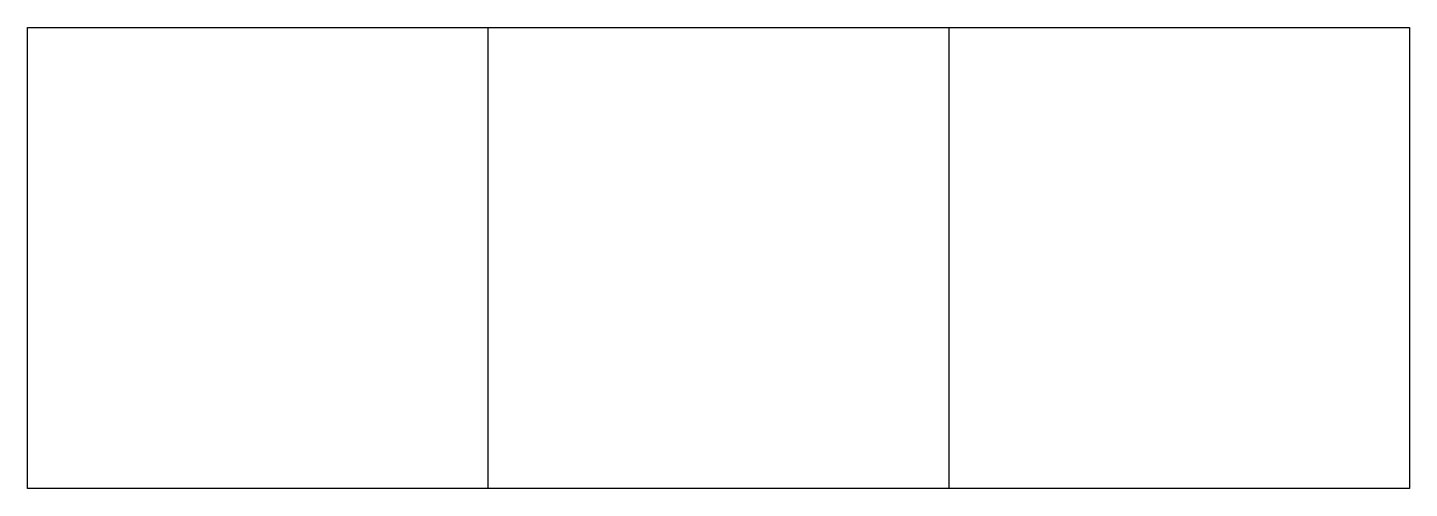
# Model space of a CAD drawing. Extents: x 713.2 to 743.2, y 131.9 to 141.9.
import ezdxf

# ---------------------------------------------------------------- set-up
doc = ezdxf.new("R2010")
doc.units = 0
doc.header["$LTSCALE"] = 5
doc.header["$MEASUREMENT"] = 0
doc.layers.add('11', color=1, linetype='CONTINUOUS')

msp = doc.modelspace()

# ---------------------------------------------------------------- linework, layer by layer
at = {"layer": '11'}
for p, q in [((713.222, 131.929), (713.222, 141.929)), ((713.222, 141.929), (743.222, 141.929)), ((723.222, 131.929), (723.222, 141.929)), ((733.222, 141.929), (733.222, 131.929)), ((743.222, 141.929), (743.222, 131.929)), ((743.222, 131.929), (713.222, 131.929))]:
    msp.add_line(p, q, dxfattribs=at)

doc.saveas('drawing.dxf')
